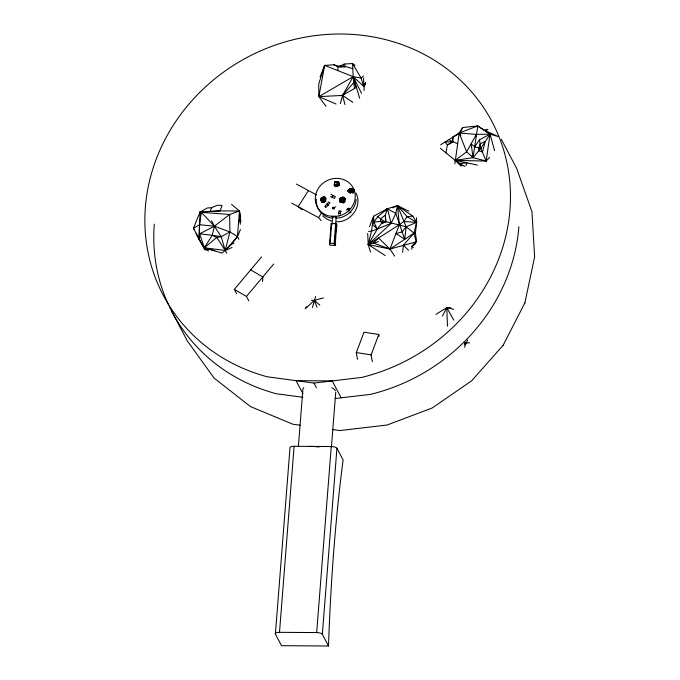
<?xml version="1.0" encoding="UTF-8"?>
<svg xmlns="http://www.w3.org/2000/svg" width="680" height="680" viewBox="0 0 680 680"><rect width="100%" height="100%" fill="white"/><g stroke="black" fill="none" stroke-linecap="round" stroke-linejoin="round"><path stroke-width="1.02" d="M200.005 214.141L200.065 212.032L207.349 207.961L211.573 207.714L217.328 205.232L222.011 205.47L220.142 210.894L200.065 212.032L193.477 228.216L204.433 249.246M205.283 250.257L204.34 247.792L199.01 239.547L200.065 212.032L220.142 210.894L239.471 211.03L240.899 221.637M321.954 202.206L321.198 200.855L321.317 197.846L323.714 197.123M199.98 214.149L200.065 212.032L200.311 214.132M321.394 200.77L321.317 197.846L325.626 197.736L325.797 199.002M329.553 244.001L331.143 223.601L336.005 223.533L336.957 224.961A50.966 9.979 -89.6 0 0 335.359 245.301L330.225 245.268C327.437 242.463 335.342 242.624 335.359 245.301M337.764 70.567L338.002 66.861L333.94 64.778L324.649 65.407L320.067 76.959M336.37 182.376L335.954 181.738L334.942 181.806L334.288 183.846L334.305 185.224L335.35 186.635L336.6 186.209L338.062 183.039L337.994 181.602L335.954 181.738L338.019 182.163M344.275 197.82L342.907 197.141L341.802 197.481L340.289 198.305L339.635 199.963L339.702 201.399L342.082 201.892L343.553 201.467L344.437 202.351L344.964 198.16L339.702 201.399L340.008 202.419M411.782 249.279L412.003 246.279L415.913 242.139M275.383 634.066L289.977 448.026A5.16 1.734 4.5 0 1 294.1 446.292L331.253 446.548A4.888 1.64 4.5 0 1 336.931 448.264L343.102 459.969A466.021 91.213 -89.6 0 0 328.517 646L281.503 645.677L275.383 634.066A5.16 1.734 4.5 0 1 279.505 632.323L316.668 632.578A4.888 1.64 4.5 0 1 322.346 634.295L328.517 646M279.505 632.323L294.1 446.292M298.409 446.344L302.906 389.002A16.515 5.551 4.5 0 1 303.798 387.642M330.004 243.805L331.602 223.465M332.036 223.924L332.562 217.201M334.067 243.839L336.149 217.541M334.688 244.026L336.286 223.677M316.668 632.578L331.253 446.548M331.406 447.414L335.733 392.164M322.346 634.295L336.931 448.264M200.353 240.983L199.01 239.547L199.546 224.723L201.305 212.321L229.585 214.481L239.471 211.03L239.649 212.373M323.51 197.719L321.784 201.756L324.377 202.648L324.538 198.109L321.266 200.226L321.784 201.756L323.714 202.334C329.332 199.24 322.277 194.642 320.594 199.614L321.198 200.855L321.453 197.871L323.51 197.719L323.986 196.35M349.171 192.661L350.047 188.598L351.688 188.428L353.957 189.601L354.093 190.833L353.957 189.601L353.124 188.981M454.861 163.812L459.212 133.017L462.8 127.508L477.768 125.944L490.05 134.172L498.559 136.663L485.46 130.772L487.942 129.379M343.697 200.821L342.907 197.141L344.998 198.968L342.737 200.192L343.697 200.821L343.85 199.452L342.907 197.141L342.21 199.078L339.702 201.399L341.564 202.606M416.423 217.702L416.644 222.351L406.164 226.763L402.058 231.999L395.973 233.537L404.745 239.283L406.164 226.763L397.486 205.641L387.379 208.726L373.592 216.223L369.478 226.669M413.414 247.511L412.003 246.279L416.559 241.451L415.412 232.968L416.644 222.351L412.726 216.087L397.486 205.641L392.657 207.85M343.375 202.971L344.998 198.968L342.907 197.141M402.585 252.407L403.435 245.174L414.01 233.155L416.644 222.351L407.125 216.682L397.486 205.641L395.777 213.375L391.153 223.312L368.228 244.536L370.455 252.025M350.404 188.929L350.047 188.598L349.656 189.202L351.169 191.896L353.03 189.329L351.543 189.355L351.169 191.896L349.223 192.194L347.344 190.672L351.688 188.428L353.03 189.329L353.558 191.233L353.115 193.018L351.875 189.941L353.03 189.329L352.605 192.27L349.223 192.194L350.464 191.258L351.688 188.428M494.598 150.654L490.05 134.172L477.768 125.944L473.067 157.667L455.226 160.361L440.419 148.376M473.365 155.644L473.067 157.667L486.158 161.066L489.506 157.437M476.144 136.408L476.433 134.385L490.05 134.172L486.158 161.066L455.226 160.361L460.879 165.92M348.202 191.369L348.109 190.179L349.486 190.366M445.944 152.847L447.372 144.993L445.094 141.984L440.691 144.781M363.562 75.998L361.072 78.03L353.183 76.636L324.649 65.407L318.861 96.628L326.009 106.352M336.6 186.209L334.305 185.224L334.942 181.806L339.192 182.963L339.328 183.94M332.18 429.513L339.991 430.559L387.2 424.991L432.115 408.017L471.673 380.8L503.192 345.185L524.875 302.88L534.633 256.938L531.964 211.778L516.707 168.495L501.304 139.272M364.106 84.379L364.021 90.483M207.587 250.495L204.34 247.792L212.194 235.305L214.421 226.194L229.585 214.481L229.933 231.948L225.199 250.444L222.037 253.071L204.34 247.792L199.614 233.818L214.421 226.194L229.933 231.948L237.473 236.529L238.918 239.283M325.72 201.127L324.062 202.045L321.784 201.756L322.881 199.393L321.453 197.871M340.841 201.084L339.702 201.399L340.289 198.305L341.802 197.481L342.72 197.99L343.111 199.231L342.082 201.892L342.89 203.116M353.115 193.018L353.957 189.601L351.602 189.15M368.577 231.361L371.501 231.217L377.273 229.075L381.675 223.295L385.934 221.646L406.164 226.763L414.01 233.155L416.143 241.91L389.988 249.05L368.228 244.536L371.501 231.217L373.592 216.223L373.881 222.241L377.273 229.075L368.228 244.536L385.195 255.561M238.468 223.779L240.244 216.818L239.538 211.556M325.516 199.13L325.712 198.364M340.382 103.598L342.533 95.421L353.183 76.636L352.554 63.512L344.225 64.073L340.467 65.892L337.356 66.368M333.404 208.981L333.812 207.51L335.793 206.958M312.4 307.488L315.648 296.514M324.649 65.407L318.716 84.073L318.861 96.628L336.03 104.006M344.437 202.351L344.947 201.11L343.85 199.452L342.21 199.078L340.697 199.707L340.17 199.189L341.802 197.481L341.615 198.959L339.702 201.399M464.465 347.208L467.662 340.008M338.598 214.132A6.146 1.496 -81.3 0 1 338.402 213.214L339.243 210.987L340.858 211.233A3.068 0.748 -81.3 0 0 340.952 211.692M340.212 214.379A6.146 1.496 -81.3 0 1 340.025 213.46L340.858 211.233M357.595 359.397A56.185 13.702 -81.3 0 1 356.328 352.58L363.97 332.214L378.777 334.483A28.092 6.851 -81.3 0 0 379.066 336.345M372.402 361.666A56.185 13.702 -81.3 0 1 371.135 354.858L378.777 334.483M364.166 86.258L365.44 83.164M394.621 256.113L389.988 249.05L399.373 224.714L397.486 205.641L408.765 211.208M322.116 197.668L322.575 197.37L322.413 197.778M210.103 211.463L211.573 207.714M465.894 165.665L467.007 162.869L459.977 163.429L461.881 165.98M364.769 84.941L365.415 83.368M240.482 229.542L237.473 236.529L232.05 243.831L225.199 250.444L204.34 247.792L216.775 237.397L221.187 236.691L229.933 231.948M340.323 198.959L340.697 199.707L339.635 199.963L340.697 199.707L340.289 198.305L340.323 198.959L341.615 198.959L341.572 198.186L341.173 199.078L342.21 199.078L341.802 197.481L340.977 198.228M377.638 216.725L387.379 208.726L391.153 223.312L377.273 229.075L372.462 224.306L377.638 216.725L380.579 218.799L380.673 221.28L381.675 223.295L385.653 222.267L385.934 221.646L385.339 215.16L387.379 208.726L395.777 213.375L404.745 239.283M365.449 82.501L363.681 86.343L353.183 76.636L318.861 96.628L342.533 95.421L356.413 87.388L353.821 82.552L342.533 95.421L344.998 104.525M339.55 183.362L339.328 185.572L338.062 183.039L334.305 185.224L334.755 185.283M346.35 210.052L348.296 208.301L349.936 208.701M350.038 213.01L351.024 212.151M524.501 303.603L524.875 302.88M503.192 345.185L503.455 344.675M347.514 209.797L348.296 208.301L349.341 210.154M442.374 316.064L446.777 307.657L450.967 307.878M332.605 208.004L333.149 207.043M460.284 131.945L462.8 127.508M342.618 66.716L344.225 64.073L345.482 66.564L352.801 68.638M486.158 161.066L480.819 148.359L490.05 134.172L479.502 139.808L474.606 146.914L471.138 143.778L473.067 157.667L480.819 148.359L479.502 139.808M308.448 190.57L298.205 206.66A28.092 2.924 32.5 0 0 302.073 209.788M321.181 220.609L318.554 217.625L321.402 213.163M347.344 190.672L349.656 189.244L353.957 189.601L352.605 192.27L351.169 191.896L350.957 190.383L351.339 190.723L351.875 189.941M367.701 233.461L368.228 244.536L399.373 224.714L403.801 221.501L407.125 216.682L412.726 216.087M347.947 208.751L348.296 208.301L348.517 210.894M236.649 293.743L234.328 289.349L261.587 256.904M248.769 300.832L246.449 296.438L273.708 263.993M325.065 206.295L328.635 202.036L329.962 202.819L326.392 207.077L325.065 206.295L325.618 207.357M340.723 198.721L341.802 197.481M226.652 253.198L225.199 250.444L237.473 236.529L239.471 211.03L231.565 204.374M321.266 200.226L323.144 200.617L324.062 202.045L325.405 200.523L325.626 197.736L324.53 196.809M385.543 210.715L387.379 208.726L385.135 210.774M332.469 208.734L333.812 207.51L334.416 209.075M305.116 308.83L314.356 300.424L323.408 297.899M321.784 201.756L324.581 200.022L325.881 201.424M464.219 344.853L466.625 342.848L469.685 342.865M464.721 166.498L455.226 160.361L466.608 151.819L476.433 134.385L459.212 133.017L452.897 137.029L452.123 142.248L447.372 144.993L452.973 141.822L457.657 143.701M344.497 201.586L344.99 201.059L343.553 201.467M412.003 246.279L415.37 243.874M322.49 197.574L323.094 196.851M389.988 249.05L378.522 237.992L373.413 243.091L389.988 249.05L414.01 233.155L415.412 232.968M449.183 139.595L452.123 142.248L452.897 137.029L452.973 141.822L445.094 141.984L458.346 133.909M435.94 314.364L446.777 307.657L453.798 309.349M320.85 200.099L320.594 199.614L321.257 199.231L324.581 200.022M352.529 188.955L352.979 188.7M199.614 233.818L212.194 235.305L216.775 237.397L225.199 250.444L232.007 247.528M464.652 343.629L466.625 342.848L464.618 342.966M477.768 125.944L459.212 133.017L459.281 133.722M332.384 208.437L333.055 208.199M305.677 307.351L307.42 306.731M484.755 130.024L486.693 129.395M343.782 67.082L345.482 66.564L338.002 66.861M368.228 244.536L378.607 241.647M337.892 181.628L339.226 184.161L338.062 183.039L338.198 184.331M464.661 343.298L466.625 342.848M232.05 243.831L233.894 243.431M373.881 222.241L380.673 221.28L385.653 222.267L385.339 215.16L380.579 218.799L385.653 222.267M344.862 200.132L342.082 201.892L340.272 201.237L340.833 200.685L342.074 201.705M336.617 221.739C350.565 222.479 362.942 206.091 355.946 193.077M313.973 383.07L361.624 377.442A185.895 171.249 -27.8 0 0 484.848 109.463A185.895 171.249 -27.8 0 0 186.192 107.389A185.895 171.249 -27.8 0 0 267.257 376.788L313.973 383.07L316.455 387.762M335.07 398.539L370.541 394.357A185.895 171.249 -27.8 0 0 518.883 226.712M349.809 212.185L350.464 212.151M334.305 185.224L336.898 185.088L338.411 184.212L338.13 183.685L336.898 185.088L337.314 186.643M349.656 189.202L351.543 189.355L351.169 191.896L349.656 189.202L353.03 189.329M333.175 207.485L333.812 207.51M311.423 300.313L314.356 300.424L319.821 305.125M343.596 198.874L344.998 198.968M403.801 221.501L416.644 222.351M335.988 181.968L337.221 181.934L336.668 181.857M302.923 397.29L276.173 393.703A185.895 171.249 -27.8 0 1 169.541 306.986M300.126 425.212L292.893 424.235L250.47 406.572L214.081 378.072L187.272 340.833L171.862 311.61M474.606 146.914L480.819 148.359M351.339 190.723L352.019 190.876M322.643 200.387L323.62 200.541L324.062 202.045M338.402 213.214L340.025 213.46M212.194 235.305L221.187 236.691L225.199 250.444M356.328 352.58L371.135 354.858M455.226 160.361L477.385 165.07M352.249 192.839L349.223 192.194L350.26 192.865M214.888 250.725L204.34 247.792L208.539 251.022M333.94 64.778L340.272 66.972M331.466 221.051L326.825 219.121L322.771 215.908M330.939 194.293L335.393 196.698L334.271 198.458L330.565 196.452M296.429 184.084L316.778 195.058M291.737 203.167L318.554 217.625M326.85 204.17L328.176 204.944A3.068 1.037 -59.7 0 1 328.142 205.445M250.69 269.883L262.803 276.973A28.092 9.486 -59.7 0 1 262.48 281.571M234.328 289.349L246.449 296.438M334.942 181.806L335.563 182.223M342.533 95.421L352.954 102.433M338.317 186.048L336.889 184.9M334.892 186.022L335.376 186.354M341.615 198.959L340.731 198.356M355.011 65.288L352.554 63.512L361.072 78.03L363.681 86.343L363.587 78.064M321.224 200.439L320.875 200.183L321.198 200.855M333.591 195.84L333.166 195.5L332.044 197.26L332.469 197.6M403.435 245.174L408.552 250.325M201.305 212.321L214.421 226.194L221.187 236.691M340.467 65.892L341.538 67.031M322.881 199.393L323.62 200.541M453.823 320.161L446.777 307.657L447.474 326.196M460.751 135.754L459.212 133.017L466.608 151.819L473.067 157.667L472.048 155.839M333.795 216.299L334.033 216.75M322.575 198.798L322.94 199.504M331.151 223.652L331.373 224.077M341.164 397.817L332.248 380.911L296.063 380.655L302.991 393.813M211.573 220.779L214.421 226.194L199.546 224.723L193.477 228.216L194.42 230.001M354.458 88.468L353.183 76.636L361.539 93.313M337.994 181.602L339.209 184.093L339.192 182.963M196.078 233.393L199.01 239.547M314.356 300.424L316.965 307.25M353.183 76.636L359.686 98.285M338.062 183.039L338.895 185.802M339.66 200.523L339.813 201.101M200.065 212.032L200.192 214.132M240.244 216.818L240.38 224.238M168.657 305.107A185.895 171.249 -27.8 0 1 154.283 224.179M331.849 387.838A16.515 5.551 4.5 0 1 335.512 390.694M308.397 446.496A16.515 5.551 4.5 0 1 318.971 447.049M356.184 199.444A20.332 18.726 -27.8 0 1 339.957 217.787L336.745 218.161L335.767 216.316L331.815 216.282L332.792 218.135L329.638 217.71A20.332 18.726 -27.8 0 1 316.31 199.172M332.988 217.668A1.802 0.603 4.5 0 1 333.192 216.827A1.802 0.603 4.5 0 1 335.725 217.073A1.802 0.603 4.5 0 1 335.529 217.915M332.061 224.085A1.802 0.603 4.5 0 1 333.498 223.474A1.802 0.603 4.5 0 1 335.597 224.111M339.337 211.446A3.068 0.748 -81.3 0 1 339.243 210.987M330.675 236.41A50.966 9.979 -89.6 0 1 330.811 234.694M351.824 190.791L352.206 191.275L352.495 190.119L351.824 190.791M479.026 147.552L478.575 150.731L482.545 152.006L485.188 141.397L480.19 143.811L479.026 147.552M350.506 192.465L350.225 193.179L349.741 192.525L350.506 192.465M338.98 215.934L333.769 216.546L328.661 215.866A20.332 18.726 -27.8 0 1 319.796 186.396A20.332 18.726 -27.8 0 1 352.461 186.626A20.332 18.726 -27.8 0 1 338.98 215.934"/></g></svg>
